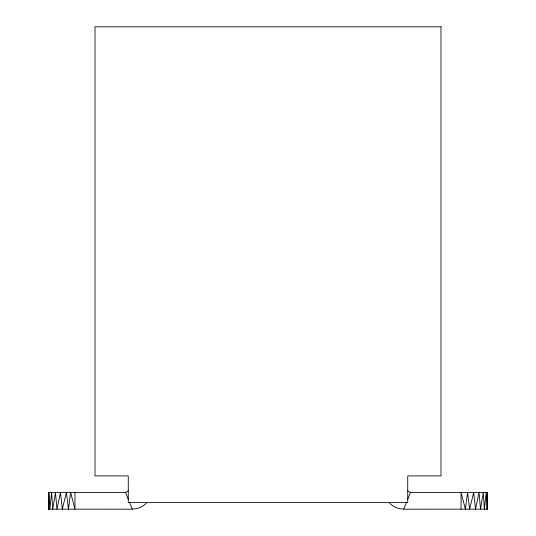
<?xml version="1.0" encoding="UTF-8"?>
<svg xmlns="http://www.w3.org/2000/svg" width="536" height="536" viewBox="0 0 536 536"><rect width="100%" height="100%" fill="white"/><g stroke="black" fill="none" stroke-linecap="round" stroke-linejoin="round"><path stroke-width="0.8" d="M146.375 503.351L142.241 506.527L137.43 508.517L132.265 509.2L48.428 509.146L48.515 504.992M487.485 496.671L487.572 492.517L410.388 492.564L407.407 490.554M389.625 503.351L393.759 506.527L398.57 508.517L403.735 509.2L406.462 502.393M407.668 499.371L410.388 492.564M48.428 509.146L48.428 492.517L125.612 492.564L128.593 490.554M403.735 509.2L487.572 509.146L487.572 492.517M125.612 492.564L128.332 499.371M129.538 502.393L132.265 509.2M487.572 509.146L487.217 492.517L486.762 509.146L486.152 492.517L484.363 509.153L483.278 492.517L480.537 509.153L479.037 492.517L475.512 509.153L473.683 492.524L469.603 509.16L467.56 492.53L465.375 509.16L461.034 492.53L461.034 509.167M48.428 492.517L48.783 509.146L49.238 492.517L49.848 509.146L51.637 492.517L52.722 509.153L55.463 492.517L56.963 509.153L60.488 492.524L62.317 509.16L66.397 492.524L68.441 509.16L70.625 492.53L74.966 509.167L74.966 492.53M441.001 26.8L94.999 26.8L94.999 475.928L128.272 475.928L128.272 502.547L407.728 502.547L407.728 475.928L441.001 475.928L441.001 26.8"/></g></svg>
